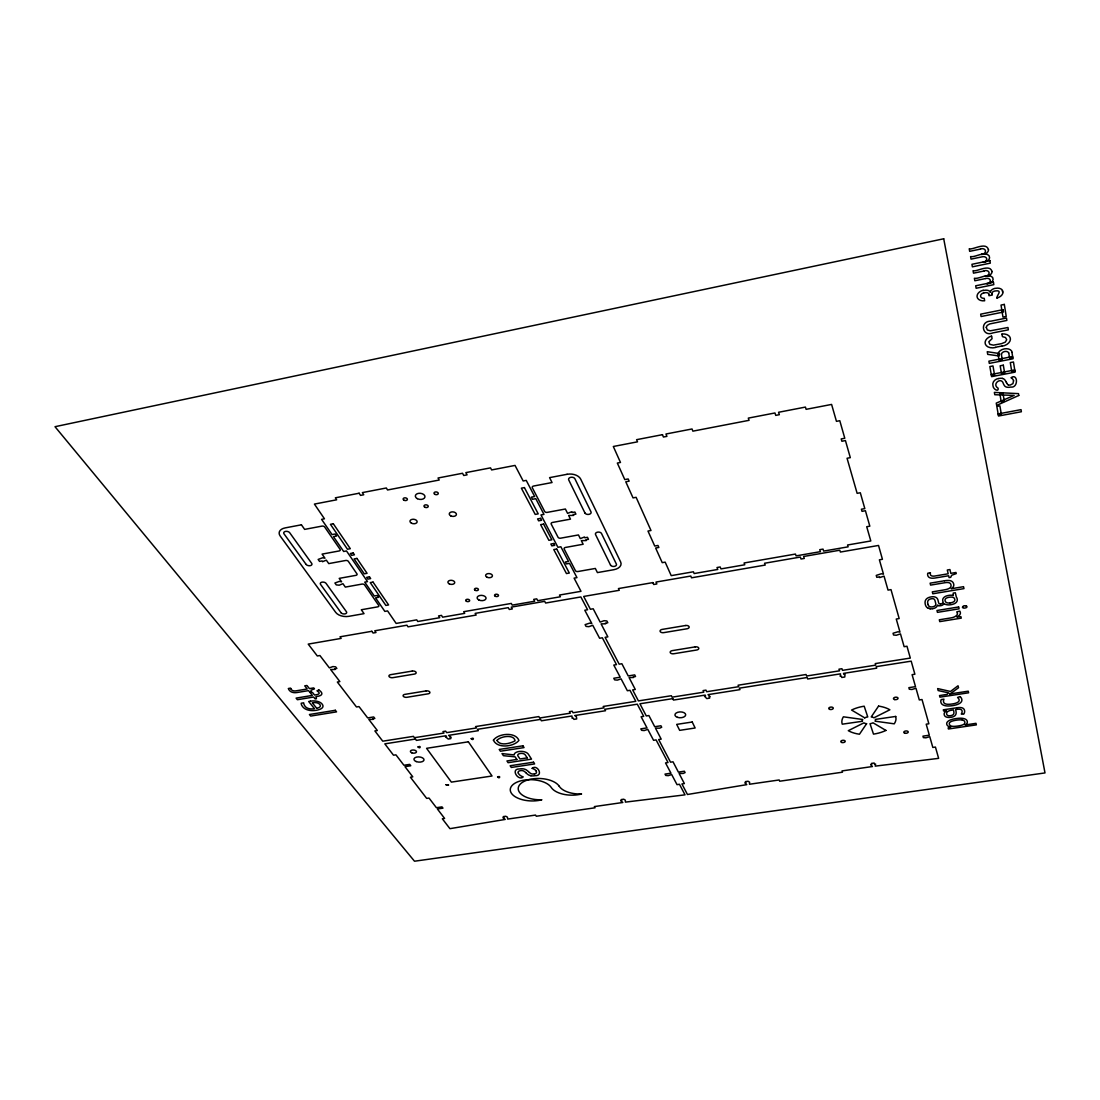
<?xml version="1.0" encoding="UTF-8"?>
<svg xmlns="http://www.w3.org/2000/svg" width="1100" height="1100" viewBox="0 0 1100 1100"><rect width="100%" height="100%" fill="white"/><g stroke="black" fill="none" stroke-linecap="round" stroke-linejoin="round"><path stroke-width="1.5" d="M532.207 768.336C537.185 763.799 544.101 776.16 535.04 775.679A7.122 3.658 2 0 1 530.86 775.789M980.622 249.054L969.678 251.336L969.224 248.765C972.455 250.305 986.301 241.395 988.35 249.562M984.308 270.944L973.5 273.171L973.06 270.669C976.236 272.236 989.876 263.45 991.925 271.439M985.572 278.548L974.82 280.761L974.394 278.272C979.261 279.29 987.896 272.594 992.64 277.447C994.689 280.734 990.096 284.433 986.906 283.511M983.758 292.985L984.5 292.834A3.946 2.764 -13.2 0 1 989.202 294.346M998.718 378.51C995.129 378.812 991.787 382.195 992.997 385.921C993.025 389.207 999.075 392.494 998.126 388.19C991.306 384.203 1001.481 376.351 1003.379 383.694A25.823 17.036 -12.6 0 0 1004.602 385.88A5.569 3.671 -12 0 0 1006.747 387.159A6.614 4.373 -12 0 0 1010.639 387.076C1018.724 388.382 1017.926 372.584 1010.996 377.754A9.488 6.27 -11.8 0 1 1013.622 380.793M995.404 347.284L1001.963 345.991M1012.619 356.538L988.9 361.158L989.299 363.385L1012.976 358.793L1011.959 352.413M1012.811 357.816L1009.649 358.421L1008.769 352.949M991.237 374.467L1014.723 369.93M991.43 375.595L994.551 374.99L992.984 365.942L989.849 366.547L991.622 376.654L1015.08 372.144L1013.457 361.982L1010.295 362.587L1011.766 371.676L1014.901 371.071M949.933 694.045L952.394 693.605A20.515 10.876 -6.3 0 1 952.971 693.509L968.234 691.185L968.619 692.794L939.923 697.152L939.51 695.558L947.059 694.416L948.723 692.89L938.162 690.553L937.64 688.572L950.496 691.46L958.045 685.768L958.526 687.72L951.088 693.206A30.938 16.775 -6 0 1 950.386 693.66A18.453 9.955 -6.1 0 1 949.836 693.99L949.85 694.059M998.14 413.93L1021.034 409.64L1021.378 411.744L998.511 416.02L996.834 406.436L999.886 405.859L1001.371 414.411L998.332 414.975M930.407 572.743L927.836 573.183A3.369 1.98 -7.2 0 0 927.726 573.43A5.954 3.506 -7.2 0 0 927.671 573.732A9.034 5.335 -7.3 0 0 927.63 574.076L927.63 574.159A14.836 8.745 -7.4 0 0 927.644 574.764A10.656 6.284 -7.3 0 0 927.726 575.273A8.924 5.266 -7.3 0 0 928.469 576.799A5.17 3.039 -7.2 0 0 932.951 578.215A10.766 6.366 -7.3 0 0 935.454 577.954L948.654 575.754L949.08 577.596L950.702 577.335L951.679 575.245L956.244 573.609L955.982 572.481L950.812 573.348L949.933 569.553L947.306 570.006L948.186 573.788L935.11 575.974A6.889 4.07 -7.3 0 1 933.9 576.125A4.414 2.612 -7.2 0 1 932.69 576.098A3.314 1.952 -7.2 0 1 930.531 574.942A4.565 2.695 -7.3 0 1 930.449 574.585A11.247 6.628 -7.4 0 1 930.325 573.623A12.526 7.397 -7.4 0 1 930.394 572.77M288.434 688.476L290.593 688.119A11.426 6.119 6.9 0 0 290.881 688.806M983.29 261.951C986.521 262.845 991.045 259.243 989.161 255.86C984.527 250.607 975.439 257.634 970.585 256.575L971.039 259.132L981.929 256.864A3.987 2.846 -14 0 1 986.659 258.555A3.987 2.846 -14 0 1 983.372 262.322M981.64 254.265L985.201 254.059A6.353 4.565 -14.3 0 0 988.556 249.535M985.298 276.031L988.817 275.825M525.869 772.723L526.144 772.984A26.593 13.736 1.7 0 0 528.179 774.689A5.761 2.956 2 0 0 530.901 775.692M528.674 771.815L529.567 772.599A16.913 8.717 1.8 0 0 530.393 773.245A4.414 2.269 2 0 0 531.905 773.919A3.053 1.567 2 0 0 534.408 773.878M525.759 772.612L525.553 772.42A17.545 8.965 2.4 0 0 524.164 771.293A4.056 2.076 2.2 0 0 522.624 770.66A3.259 1.677 2.2 0 0 520.094 770.729A3.259 1.677 2.2 0 0 518.334 771.636A4.73 2.434 2.2 0 0 518.155 772.338L518.265 773.011M1006.761 383.212L1006.239 382.195M1002.293 290.771L1002.457 291.266A11.137 7.783 -13.4 0 1 1002.595 291.968M1013.513 380.82L1012.976 383.584L1010.419 384.973A2.75 1.815 -12 0 1 1008.508 384.945M991.678 336.311L992.076 338.676L988.817 341.798L989.808 344.327L993.41 345.153L1001.577 343.654L1005.304 342.127L1006.734 339.694L1005.496 337.494L1002.457 336.655L1001.921 334.276M988.776 294.47L988.982 295.707L992.282 295.034L992.076 293.796M998.209 355.094L999.116 360.47L1002.279 359.851L1001.371 354.393M996.957 298.018C996.298 295.666 1003.434 289.699 995.032 290.978A3.41 2.379 -13.6 0 0 991.746 293.851M528.33 771.526A21.024 10.739 2.4 0 0 526.144 769.821A5.912 3.039 2.2 0 0 523.38 768.872A6.765 3.465 2.2 0 0 519.489 768.955C510.001 768.707 518.43 781.619 523.243 776.916A10.491 5.39 2.1 0 1 518.32 773.011M534.449 773.919A3.41 1.746 2 0 0 536.319 772.901A5.046 2.585 2 0 0 536.415 771.829A9.501 4.881 2.1 0 0 535.961 770.811M532.166 768.364A9.804 5.033 2.1 0 1 536.099 770.798M962.335 720.032A4.414 2.31 -6.2 0 1 964.452 721.201A6.999 3.658 -6.2 0 1 964.769 721.916A8.511 4.441 -6.1 0 1 964.838 722.769A5.266 2.75 -6.2 0 1 964.452 723.704A4.015 2.104 -6.2 0 1 963.188 724.666A5.184 2.709 -6.2 0 1 962.28 725.037A9.488 4.964 -6.2 0 1 960.699 725.491A16.376 8.594 -6.2 0 1 958.829 725.862A24.392 12.842 -6.2 0 1 957.179 726.11A20.144 10.588 -6.2 0 1 955.804 726.261A12.114 6.339 -6.1 0 1 954.003 726.371A6.861 3.589 -6.1 0 1 952.38 726.289A4.565 2.379 -6.1 0 1 951.734 726.179A4.386 2.296 -6.1 0 1 949.96 725.271A7.026 3.671 -6.1 0 1 949.451 724.474A9.735 5.088 -6.2 0 1 949.355 724.157A6.036 3.149 -6.1 0 1 949.341 723.25A4.359 2.269 -6.1 0 1 950.799 721.737A6.944 3.616 -6.1 0 1 952.518 721.023A11.165 5.816 -6.1 0 1 954.401 720.541A17.27 8.965 -6.1 0 1 956.395 720.184A17.793 9.24 -6.1 0 1 958.43 719.936A11.083 5.775 -6.2 0 1 960.327 719.854A6.586 3.438 -6.2 0 1 962.115 719.991M948.159 715.605A2.846 1.499 -6.1 0 0 949.52 715.756A4.359 2.296 -6.1 0 0 950.524 715.66A4.826 2.544 -6.1 0 0 951.266 715.523A3.259 1.719 -6.1 0 0 953.274 714.519A4.675 2.461 -6.1 0 0 953.604 714.037A7.617 4.015 -6 0 0 953.851 713.295A13.585 7.177 -5.9 0 0 953.906 712.456A22.358 11.811 -5.8 0 0 953.796 711.508L953.521 709.912L951.72 710.188A7.741 4.084 -6.2 0 0 949.946 710.559A5.115 2.695 -6.1 0 0 947.884 711.48A4.95 2.612 -6.1 0 0 947.293 711.975A5.624 2.956 -6.2 0 0 946.619 713.254A8.415 4.428 -6.2 0 0 946.674 714.202A6.861 3.616 -6.2 0 0 946.756 714.45A5.046 2.654 -6.1 0 0 947.086 714.973A3.314 1.746 -6.1 0 0 947.911 715.523M938.754 605.66A3.094 1.788 -7 0 0 940.473 605.715A3.822 2.2 -7 0 0 941.476 605.509A3.382 1.952 -7 0 0 942.659 604.986A4.785 2.764 -7 0 0 943.277 604.519A7.411 4.276 -7 0 0 943.621 604.161A10.079 5.83 -6.9 0 0 944.102 603.556A5.871 3.382 -7.2 0 0 946.454 604.656A7.287 4.194 -7.3 0 0 946.852 604.739A6.93 4.001 -7.3 0 0 950.263 604.794A8.456 4.881 -7.3 0 0 950.799 604.725A9.694 5.596 -7.3 0 0 953.013 604.202A6.366 3.671 -7.3 0 0 956.024 602.594A7.122 4.111 -7.3 0 0 957.151 600.82A10.794 6.229 -7.2 0 0 957.275 599.871A14.671 8.47 -7.1 0 0 957.151 598.799A12.842 7.411 -7.2 0 0 956.821 597.85A9.79 5.651 -7.2 0 0 956.34 597.094L955.322 592.749L953.219 593.092L953.287 595.499A5.459 3.149 -7.3 0 0 952.531 595.348A9.281 5.349 -7.3 0 0 951.321 595.224A6.463 3.726 -7.3 0 0 949.754 595.265A8.291 4.785 -7.3 0 0 948.723 595.402A7.686 4.441 -7.3 0 0 946.412 595.98A6.229 3.589 -7.3 0 0 943.896 597.506A7.439 4.29 -7.3 0 0 942.782 599.404A11.069 6.394 -7.4 0 0 942.741 600.834A14.149 8.154 -7.4 0 0 942.824 601.26A10.78 6.215 -7.4 0 0 942.961 601.714A9.281 5.362 -7.3 0 0 943.236 602.277A5.954 3.438 -7 0 1 942.755 602.91A3.506 2.021 -7 0 1 942.013 603.487A2.516 1.444 -7.1 0 1 940.734 603.941M938.644 605.646A3.465 1.994 -7 0 1 937.379 605.055A8.25 4.758 -6.8 0 1 937.09 606.059A5.816 3.355 -6.8 0 1 935.935 607.406A5.101 2.943 -6.8 0 1 932.69 608.685M930.27 608.712A5.101 2.943 -6.8 0 1 928.29 608.08M932.332 608.74A5.404 3.107 -6.8 0 1 929.981 608.768M927.905 608.107A7.755 4.469 -6.9 0 1 926.736 607.227A11.866 6.848 -7 0 1 925.884 606.018A18.755 10.821 -7.1 0 1 925.361 604.629A26.579 15.331 -7.3 0 1 925.072 602.827A16.569 9.57 -7.1 0 1 925.224 601.136A10.037 5.802 -7 0 1 926.008 599.486L926.062 599.404A6.16 3.561 -6.9 0 1 928.689 597.548A7.246 4.194 -6.9 0 1 931.095 596.915A7.356 4.249 -6.9 0 1 932.374 596.764A4.895 2.833 -6.9 0 1 935.715 597.286A6.05 3.506 -6.9 0 1 936.746 597.974A8.731 5.06 -6.8 0 1 937.544 599.005A13.667 7.906 -6.7 0 1 937.984 600.16L938.534 602.36A12.114 6.985 -7.3 0 0 938.685 602.869A8.236 4.744 -7.2 0 0 938.809 603.144A4.647 2.681 -7.1 0 0 939.029 603.474A2.351 1.347 -7.1 0 0 939.304 603.735A1.389 0.811 -7 0 0 940.349 603.969M929.555 606.567A2.943 1.691 -6.8 0 0 931.026 606.952A3.355 1.925 -6.8 0 0 932.277 606.884A5.321 3.08 -6.9 0 0 933.639 606.554A3.506 2.021 -6.9 0 0 935.165 605.674A3.905 2.255 -6.8 0 0 935.55 605.165A5.005 2.888 -6.8 0 0 935.811 604.299A7.659 4.428 -6.8 0 0 935.742 603.501L935.165 601.246A21.189 12.265 -6.5 0 0 934.945 600.49A12.568 7.274 -6.7 0 0 934.67 599.871A6.765 3.919 -6.8 0 0 934.326 599.376A3.176 1.843 -6.9 0 0 933.9 599.005A2.118 1.224 -6.9 0 0 933.116 598.73A2.75 1.595 -6.9 0 0 932.181 598.689A4.524 2.612 -6.9 0 0 931.287 598.785A3.658 2.118 -6.9 0 0 928.977 599.692A4.881 2.819 -6.9 0 0 928.207 600.476A5.555 3.217 -6.9 0 0 928.015 600.779A7.989 4.62 -7 0 0 927.685 601.824A13.819 7.975 -7.1 0 0 927.644 602.951A22.536 12.994 -7.3 0 0 927.864 604.202M929.404 606.471A5.349 3.08 -6.9 0 1 928.661 605.825A8.704 5.019 -7 0 1 928.194 605.096A13.709 7.906 -7.1 0 1 927.864 604.216M957.344 612.947A10.175 5.802 -7.1 0 0 957.11 612.411A14.589 8.319 -7 0 0 956.78 611.848L959.764 611.105A11.11 6.339 -7.1 0 1 960.107 611.779A15.208 8.676 -7 0 1 960.341 612.521A6.614 3.781 -7.2 0 1 959.695 614.817A8.566 4.895 -7.2 0 1 958.43 616A11.22 6.408 -7.1 0 1 956.821 616.976L960.891 616.632L961.249 618.145L939.758 621.624L939.304 619.795L950.826 617.925A10.079 5.761 -7.1 0 0 951.926 617.705A7.576 4.331 -7.1 0 0 955.872 616.014A7.865 4.496 -7.1 0 0 956.148 615.808A5.747 3.286 -7.2 0 0 957.399 613.14M962.569 607.351A1.856 1.059 -7.5 0 1 963.023 606.444M962.541 607.283A2.118 1.21 -7.5 0 0 962.679 607.585A1.856 1.059 -7.5 0 0 963.146 607.929A1.719 0.99 -7.5 0 0 963.999 608.107A2.723 1.554 -7.5 0 0 964.411 608.094A3.795 2.173 -7.5 0 0 964.989 608.025A3.699 2.118 -7.5 0 0 965.594 607.901A2.296 1.32 -7.5 0 0 966.144 607.709A1.581 0.908 -7.5 0 0 966.584 607.447A1.925 1.1 -7.5 0 0 966.24 605.949M963.284 606.169A2.173 1.251 -7.5 0 1 963.875 605.949A3.451 1.98 -7.5 0 1 964.494 605.825A3.864 2.214 -7.5 0 1 965.058 605.756M965.456 605.743A1.691 0.962 -7.5 0 1 966.213 605.88M290.909 688.848A10.258 5.5 6.9 0 0 291.445 689.659A4.166 2.228 7 0 0 291.761 689.989A2.888 1.554 7 0 0 293.37 690.773A3.025 1.622 7 0 0 294.154 690.91A4.029 2.159 7 0 0 295.281 690.924A6.298 3.369 7 0 0 296.312 690.8L307.23 688.985L304.728 685.85L306.928 685.479L309.416 688.614L313.734 687.899L314.476 688.848L311.053 690.195L311.107 691.928L309.76 692.161L308.536 690.621L297.509 692.45A9.831 5.266 7 0 1 295.35 692.67A4.716 2.516 7 0 1 290.634 691.487A8.154 4.359 6.9 0 1 289.327 690.277A9.721 5.211 6.9 0 1 288.984 689.796A13.53 7.246 6.9 0 1 288.709 689.329L288.654 689.219A8.25 4.414 7 0 1 288.544 688.944A5.431 2.901 7 0 1 288.461 688.696M998.731 378.565A6.531 4.331 -11.7 0 1 1002.485 378.386M1002.444 378.455A5.706 3.781 -11.7 0 1 1004.657 379.665A20.281 13.42 -11.3 0 1 1006.032 381.837M1008.329 385.055A8.236 5.445 -12.2 0 1 1006.844 383.185M1001.481 354.379A3.685 2.475 -12.5 0 1 1004.713 351.505A3.685 2.475 -12.5 0 1 1008.659 352.976M998.03 355.135A7.191 4.84 -12.5 0 1 1004.286 348.893A7.191 4.84 -12.5 0 1 1012.138 352.385M995.473 347.504A8.91 6.05 -12.4 0 1 985.298 344.011A8.91 6.05 -12.4 0 1 991.554 336.009M1001.949 333.946A8.938 6.064 -12.7 0 1 1010.433 339.075A8.938 6.064 -12.7 0 1 1001.976 346.225M983.235 290.207A7.631 5.349 -13.2 0 0 977.061 296.766A7.631 5.349 -13.2 0 0 984.651 300.781L984.239 298.334A3.974 2.777 -13.2 0 1 980.581 296.189A3.974 2.777 -13.2 0 1 983.73 292.875M983.317 290.538A26.098 18.122 -13 0 1 984.032 290.4A6.091 4.263 -13.2 0 1 990.523 292.077M990.124 292.243A5.734 4.015 -13.6 0 1 994.936 288.365A20.474 14.217 -13.4 0 1 995.747 288.31A6.559 4.579 -13.6 0 1 1002.65 290.647M1003.049 291.913A7.7 5.376 -13.6 0 1 996.957 298.045M984.239 270.751A4.029 2.86 -13.8 0 1 989.065 272.607A4.029 2.86 -13.8 0 1 985.325 276.347M992.117 271.425A6.27 4.441 -13.8 0 1 988.763 275.756M985.572 278.52A3.932 2.764 -13.6 0 1 990.234 280.197A3.932 2.764 -13.6 0 1 986.989 283.869M980.554 248.847A4.084 2.929 -14.2 0 1 985.449 250.759A4.084 2.929 -14.2 0 1 981.668 254.595M418.041 746.955C420.42 749.76 421.41 744.865 418.041 746.955M493.433 740.19C497.255 748.825 513.851 746.859 518.911 740.438C515.57 731.514 498.066 733.439 493.433 740.19M986.274 327.36L987.332 329.986L990.33 330.811L1007.971 327.498L1008.343 329.835L992.956 332.887C982.039 337.507 979.385 320.856 990.963 321.159L1006.473 318.065L1006.857 320.43L989.725 323.936L987.154 325.435L986.274 327.36M446.022 784.74L448.525 785.043L446.022 784.74M496.98 740.465C500.156 746.281 510.317 743.545 515.061 740.795C514.154 734.058 500.541 736.175 496.994 740.383M471.212 738.664C473.522 741.51 474.65 736.532 471.212 738.664M497.599 776.999C499.799 779.652 500.94 774.991 497.599 776.999M999.487 353.567L999.116 355.96L987.718 354.379L987.25 351.697L999.487 353.567M866.594 723.718L859.457 734.223A27.142 14.41 -4.6 0 1 848.306 730.689L863.871 722.851A6.573 3.493 -4.6 0 0 866.594 723.718M878.57 706.104L871.214 716.925A6.573 3.493 -4.6 0 1 873.936 717.791L889.859 709.789A27.142 14.41 -4.6 0 0 878.57 706.104M1018.779 395.464L996.655 405.405L996.256 403.123L1014.159 395.409L994.785 394.721L994.372 392.411L1018.49 393.635L1018.779 395.464M318.89 690.002L316.965 690.8A15.056 8.03 6.7 0 1 317.749 691.364A9.969 5.321 6.7 0 1 318.395 691.928A6.669 3.575 6.6 0 1 318.766 692.326A4.18 2.241 6.6 0 1 319.082 692.862A2.695 1.444 6.5 0 1 318.587 694.004A3.589 1.925 6.6 0 1 318.106 694.251A6.353 3.396 6.6 0 1 317.24 694.54A10.684 5.734 6.7 0 1 316.154 694.788A14.74 7.92 6.7 0 1 315.741 694.856L314.545 695.049L312.373 692.326L310.186 692.697L312.359 695.42L296.079 698.115L297.385 699.724L313.651 697.029L315.164 698.926L316.429 698.72L315.92 696.658L316.951 696.479A12.622 6.765 6.7 0 0 319.413 695.901A6.504 3.479 6.6 0 0 321.324 694.842A5.445 2.915 6.5 0 0 321.626 692.808A9.433 5.046 6.6 0 0 321.062 691.914A9.928 5.308 6.6 0 0 320.375 691.185A14.946 7.975 6.7 0 0 319.522 690.47A20.061 10.684 6.7 0 0 318.89 690.002M960.025 696.575L957.55 697.455A13.709 7.301 -6.1 0 1 958.237 698.156A16.087 8.566 -6.1 0 1 958.622 698.679A12.732 6.779 -6.2 0 1 958.815 698.995A8.841 4.702 -6.2 0 1 959.021 699.449A6.848 3.644 -6.3 0 1 958.911 701.112A5.184 2.75 -6.3 0 1 956.23 703.01A10.381 5.541 -6.3 0 1 953.7 703.711A17.133 9.171 -6.3 0 1 952.077 703.986A15.001 8.016 -6.3 0 1 949.905 704.234A9.515 5.074 -6.2 0 1 947.87 704.275A6.394 3.41 -6.2 0 1 946.192 704.069A4.895 2.612 -6.2 0 1 943.896 702.707A7.466 3.974 -6.2 0 1 943.607 702.034A12.925 6.889 -6.4 0 1 943.635 700.109A15.964 8.497 -6.4 0 1 943.979 699.16L941.284 699.572A8.772 4.675 -6.2 0 0 940.83 700.796A12.953 6.902 -6.3 0 0 940.844 701.951A16.94 9.02 -6.4 0 0 940.954 702.405A11.536 6.146 -6.3 0 0 941.655 703.808A7.81 4.152 -6.2 0 0 944.57 705.54A8.924 4.744 -6.2 0 0 948.159 705.994A13.64 7.274 -6.3 0 0 951.156 705.815A18.727 10.024 -6.3 0 0 952.463 705.65A17.078 9.13 -6.3 0 0 955.474 705.059A11.014 5.871 -6.3 0 0 958.375 704.069A8.511 4.524 -6.3 0 0 959.915 703.202A7.989 4.249 -6.3 0 0 961.826 700.562A12.114 6.449 -6.2 0 0 961.758 699.146A13.915 7.411 -6.2 0 0 961.056 697.661A15.386 8.195 -6.2 0 0 960.74 697.249A10.051 5.362 -6.3 0 0 960.396 696.877A6.119 3.259 -6.3 0 0 960.039 696.575M950.565 727.21L948.131 727.898L948.42 728.997L976.36 724.872L975.989 723.332L969.169 724.35A61.476 31.103 -6.2 0 0 967.079 724.666A44.674 22.784 -6.2 0 0 965.209 724.996L965.126 725.024A6.889 3.603 -6.2 0 0 967.312 721.971A10.34 5.404 -6.1 0 0 967.23 721.311A9.254 4.84 -6.2 0 0 966.556 720.032A6.944 3.616 -6.2 0 0 963.779 718.575A8.924 4.661 -6.2 0 0 960.589 718.218A13.654 7.109 -6.1 0 0 957.811 718.355A19.346 10.051 -6.1 0 0 955.941 718.575A17.682 9.199 -6.1 0 0 953.013 719.139A11.454 5.981 -6.1 0 0 950.29 720.005A8.511 4.441 -6.1 0 0 948.668 720.83A7.164 3.74 -6.1 0 0 946.715 723.827A10.271 5.362 -6.1 0 0 946.798 724.336A9.185 4.799 -6.1 0 0 947.128 725.106A8.071 4.221 -6.1 0 0 947.994 726.041A6.696 3.493 -6.1 0 0 950.537 727.1L950.565 727.21M943.718 238.782L55 426.704L414.507 861.218L1045 772.929L943.718 238.782M989.89 260.59L971.946 264.303L972.386 266.832L990.303 263.134L989.89 260.59M993.424 282.178L975.7 285.794L976.14 288.269L993.822 284.653L993.424 282.178M1004.314 304.411L1001.027 305.071L1002.966 317.089L1006.225 316.442L1004.314 304.411M1003.076 309.664L980.678 314.16L981.09 316.525L1003.461 312.043L1003.076 309.664M1003.324 365.186L1000.175 365.791L1001.509 373.656L1004.63 373.051L1003.324 365.186M359.136 493.226L335.349 497.819L336.655 499.799L314.407 504.089L324.472 518.801L321.585 519.351L332.062 534.586L335.17 534.009L336.559 536.044L333.451 536.621L343.668 551.485L346.5 550.962L367.51 581.625L364.732 582.134L374.275 596.007L377.259 595.471L378.524 597.314L375.54 597.85L384.849 611.394L387.571 610.913L396.151 623.425L416.707 619.864L417.794 621.5L439.697 617.705L438.543 615.918L441.499 615.395L442.654 617.183L464.709 613.36L463.678 611.696L511.266 603.433L512.243 605.11L534.724 601.219L533.692 599.376L536.731 598.854L537.763 600.683L560.409 596.764L559.487 595.045L580.993 591.319L574.09 578.132L576.964 577.638L569.511 563.351L566.376 563.915L565.345 561.962L568.494 561.399L560.862 546.755L557.92 547.291L540.98 514.938L543.977 514.388L535.783 498.671L532.496 499.29L531.369 497.145L534.655 496.526L526.24 480.397L523.174 480.975L515.034 465.424L491.631 469.934L490.518 467.871L465.836 472.629L467.087 474.856L463.774 475.489L462.522 473.275L438.034 478.005L439.23 480.026L387.571 489.981L386.32 487.987L362.354 492.607L363.743 494.766L360.525 495.385L359.136 493.226M662.461 434.679L636.598 439.67L637.519 441.829L613.319 446.49L620.482 462.454L617.334 463.059L624.786 479.586L628.155 478.954L629.145 481.154L625.776 481.786L633.036 497.888L636.116 497.324L650.994 530.502L647.982 531.053L654.734 546.04L657.965 545.462L658.859 547.456L655.641 548.034L662.227 562.65L665.17 562.141L671.22 575.644L693.399 571.78L694.155 573.554L717.777 569.456L716.994 567.531L720.184 566.967L720.981 568.906L744.782 564.768L744.081 562.98L795.465 554.056L796.098 555.871L820.38 551.664L819.734 549.67L823.02 549.106L823.666 551.086L848.128 546.837L847.564 544.995L870.801 540.966L866.718 526.721L869.825 526.171L865.425 510.73L862.015 511.335L861.41 509.217L864.82 508.612L860.31 492.759L857.134 493.336L847.055 458.26L850.314 457.655L845.446 440.578L841.885 441.251L841.211 438.928L844.786 438.254L839.795 420.709L836.454 421.341L831.6 404.429L806.121 409.337L805.434 407.082L778.553 412.28L779.35 414.686L775.747 415.388L774.95 412.967L748.303 418.11L749.072 420.324L692.876 431.159L692.024 428.973L665.954 434.005L666.916 436.356L663.424 437.03L662.461 434.679M301.414 524.81L285.147 527.904A10.601 6.366 8.9 0 0 280.17 535.975L335.72 612.411A9.928 5.706 6.8 0 0 348.714 616.344L364.045 613.649L361.309 609.757L377.658 606.87A1.994 1.155 6.2 0 0 378.716 605.44L364.581 584.925A2.021 1.182 6.7 0 0 361.928 584.1L345.331 587.098L342.925 583.701L339.199 585.186L336.256 584.898L334.909 583.014L339.281 581.405L341.605 581.804L339.185 578.38L355.891 575.355A2.035 1.21 7 0 0 356.936 573.842L348.343 561.357A2.062 1.224 7.3 0 0 345.634 560.491L328.762 563.599L326.329 560.148L322.548 561.701L322.025 560.945L319.536 561.399L318.147 559.446L322.589 557.783L324.954 558.195L322.08 554.111L339.048 550.976A2.09 1.251 7.6 0 0 340.106 549.395L324.692 527.024A2.118 1.292 8.3 0 0 321.887 526.13L304.645 529.389L301.414 524.81M567.091 474.293L549.574 477.634L552.049 482.543L533.665 486.021A2.159 1.389 3.1 0 0 532.317 487.754L544.638 511.445A2.118 1.347 2.6 0 0 547.305 512.366L565.386 509.011L567.586 513.37L571.794 511.706L572.206 512.518L574.874 512.023L575.919 514.126L573.251 514.607L573.65 515.419L568.631 515.46L570.501 519.145L552.544 522.445A2.09 1.32 2.4 0 0 551.21 524.081L558.071 537.295A2.076 1.292 2.1 0 0 560.684 538.175L578.462 534.944L580.305 538.615L584.457 537.006L584.842 537.79L587.469 537.309L588.473 539.33L585.86 539.811L586.245 540.581L581.322 540.623L583.151 544.252L565.496 547.442A2.062 1.279 1.9 0 0 564.176 549.01L575.438 570.68A2.021 1.238 1.6 0 0 577.967 571.519L595.334 568.452L597.424 572.591L613.855 569.704A10.161 6.229 0.7 0 0 620.675 562.031L580.717 479.146A10.808 7.026 2 0 0 567.091 474.293M1002.966 393.319L999.872 393.896L1001.247 401.885L1004.327 401.308L1002.966 393.319M333.327 523.779L330.44 524.315L347.462 549.23L350.309 548.707L333.327 523.779M524.411 487.589L521.359 488.166L535.219 514.415L538.216 513.865L524.411 487.589M353.21 552.97L350.377 553.493L351.615 555.321L354.447 554.799L353.21 552.97M540.581 518.361L537.584 518.911L538.601 520.822L541.585 520.273L540.581 518.361M356.922 558.415L354.09 558.938L364.265 573.829L367.07 573.32L356.922 558.415M543.592 524.095L540.623 524.645L548.9 540.32L551.842 539.784L543.592 524.095M369.462 576.854L366.671 577.349L367.881 579.109L370.659 578.6L369.462 576.854M553.795 543.496L550.852 544.019L551.829 545.875L554.757 545.339L553.795 543.496M373.051 582.106L370.26 582.601L385.866 605.426L388.603 604.945L373.051 582.106M556.696 549.024L553.768 549.546L566.445 573.554L569.319 573.045L556.696 549.024M371.855 631.29L339.996 636.804L341.165 638.399L308.206 644.105L317.322 655.971L319.921 655.531L329.381 667.879L332.86 666.572L335.624 666.834L336.875 668.47L334.593 668.855L335.074 669.487L330.646 669.529L339.873 681.601L337.329 682.027L356.482 706.984L358.999 706.571L367.675 717.915L373.697 716.952L374.853 718.465L372.652 718.822L373.092 719.4L368.83 719.428L377.328 730.524L374.866 730.923L382.745 741.18L413.421 736.354L414.425 737.701L443.987 733.054L442.942 731.582L445.638 731.156L446.683 732.628L476.506 727.939L475.571 726.564L538.821 716.595L539.688 717.997L570.295 713.185L569.401 711.659L572.192 711.219L573.086 712.745L603.982 707.878L603.185 706.461L635.8 701.319L629.998 690.319L627.357 690.731L621.074 678.851L617.32 680.13L614.639 679.882L613.773 678.26L620.221 677.229L613.786 665.06L616.481 664.62L602.346 637.794L599.61 638.248L592.749 625.281L588.857 626.67L586.053 626.409L585.104 624.635L589.641 623.136L591.814 623.507L584.788 610.225L587.592 609.744L580.855 596.942L545.627 603.034L544.679 601.342L511.252 607.131L512.311 608.946L509.314 609.469L508.241 607.654L475.145 613.388L476.176 615.051L408.031 626.835L406.931 625.212L374.756 630.781L375.994 632.527L373.092 633.036L371.855 631.29M652.864 582.601L618.434 588.569L619.286 590.301L583.688 596.447L590.398 609.263L593.202 608.781L600.146 622.091L604.065 620.689L606.884 620.964L607.805 622.737L605.344 623.15L605.688 623.824L601.081 623.865L607.86 636.873L605.11 637.326L619.176 664.18L621.871 663.74L628.224 675.936L634.7 674.891L635.539 676.514L633.174 676.899L633.504 677.518L629.076 677.559L635.291 689.48L632.651 689.893L638.413 700.906L671.344 695.723L672.059 697.166L703.794 692.175L703.065 690.594L705.952 690.14L706.681 691.721L738.719 686.689L738.086 685.204L806.039 674.506L806.602 676.005L839.506 670.835L838.942 669.185L841.94 668.717L842.504 670.354L875.724 665.129L875.242 663.602L910.319 658.075L906.977 646.236L904.131 646.69L900.487 633.889L896.28 635.264L893.558 635.002L893.049 633.256L897.93 631.771L899.992 632.143L896.266 619.039L899.168 618.558L891 589.614L888.03 590.109L884.029 576.098L879.656 577.61L879.436 576.868L876.796 577.321L876.246 575.41L881.334 573.774L883.492 574.186L879.395 559.817L882.434 559.295L878.529 545.449L840.372 552.049L839.809 550.22L803.619 556.49L804.293 558.456L801.034 559.02L800.36 557.054L764.555 563.255L765.215 565.056L691.529 577.803L690.773 576.043L655.999 582.065L656.865 583.949L653.73 584.499L652.864 582.601M944.529 580.759L930.119 583.165L930.6 585.104L944.872 582.725A9.57 5.569 -7.3 0 1 946.371 582.533A5.981 3.493 -7.4 0 1 947.843 582.533A4.042 2.351 -7.4 0 1 949.08 582.766A3.822 2.228 -7.4 0 1 950.276 583.495A6.077 3.548 -7.3 0 1 950.758 584.224A8.979 5.239 -7.3 0 1 950.936 584.774A10.244 5.981 -7.2 0 1 951.032 585.888A6.366 3.713 -7.3 0 1 950.648 587.07A4.744 2.764 -7.4 0 1 949.74 588.019A5.637 3.286 -7.3 0 1 948.2 588.844A9.817 5.747 -7.3 0 1 946.412 589.421A16.28 9.543 -7.3 0 1 944.487 589.834A22.014 12.939 -7.3 0 1 943.773 589.971L932.305 591.869L932.786 593.78L963.971 588.624L963.531 586.685L954.058 588.266A28.407 16.321 -7.4 0 0 952.572 588.527A19.938 11.495 -7.4 0 0 951.912 588.665A13.172 7.617 -7.4 0 0 951.239 588.83L951.211 588.706A6.779 3.946 -7.4 0 0 953.15 586.987A8.277 4.826 -7.4 0 0 953.343 586.671A8.704 5.088 -7.3 0 0 953.796 584.911A11 6.421 -7.3 0 0 953.7 584.114A13.736 8.03 -7.2 0 0 953.205 582.821A8.649 5.046 -7.3 0 0 952.256 581.68A6.119 3.575 -7.4 0 0 950.95 580.91A5.912 3.451 -7.4 0 0 948.489 580.456A9.529 5.555 -7.4 0 0 946.316 580.525A14.63 8.511 -7.3 0 0 944.529 580.759M412.294 671.069L390.638 674.671A2.805 1.54 5.3 0 0 389.139 676.596A2.805 1.54 5.3 0 0 392.796 677.669L414.397 674.08A2.819 1.554 4.8 0 0 415.951 672.141A2.819 1.554 4.8 0 0 412.294 671.069M685.52 625.515L662.186 629.406A2.888 1.677 -0.6 0 0 660.165 631.482A2.888 1.677 -0.6 0 0 663.726 632.638L687.005 628.774A2.901 1.691 -1.1 0 0 689.067 626.67A2.901 1.691 -1.1 0 0 685.52 625.515M310.434 701.195L308.674 701.484L314.49 708.716A12.361 6.559 6.6 0 1 312.538 708.909A7.906 4.18 6.5 0 1 310.447 708.867A5.761 3.053 6.5 0 1 308.853 708.593A5.582 2.956 6.5 0 1 306.144 707.327A8.456 4.482 6.5 0 1 305.168 706.379A16.239 8.621 6.4 0 1 303.71 703.051A18.604 9.872 6.3 0 1 303.683 702.817L301.207 703.23A18.439 9.79 6.4 0 0 301.345 704.192A14.107 7.48 6.5 0 0 301.593 704.976A12.911 6.834 6.5 0 0 301.95 705.664A19.003 10.092 6.4 0 0 302.266 706.145A24.31 12.925 6.3 0 0 302.789 706.832A11.935 6.325 6.5 0 0 304.37 708.317A8.442 4.469 6.5 0 0 308.234 710.077A9.034 4.785 6.5 0 0 312.702 710.6A13.626 7.219 6.6 0 0 315.645 710.366A17.614 9.35 6.6 0 0 316.154 710.298A16.184 8.594 6.6 0 0 318.918 709.665A10.766 5.706 6.5 0 0 321.502 708.482A9.103 4.812 6.5 0 0 322.19 707.905A7.865 4.166 6.4 0 0 322.424 704.523A10.863 5.747 6.5 0 0 322.135 704.124A9.364 4.95 6.5 0 0 320.732 702.804A7.122 3.781 6.4 0 0 317.364 701.36A8.58 4.551 6.5 0 0 312.991 700.934A12.471 6.6 6.4 0 0 310.434 701.195M426.154 690.896L404.814 694.389A2.764 1.499 4.8 0 0 403.301 696.259A2.764 1.499 4.8 0 0 406.904 697.29L428.189 693.811A2.764 1.513 4.4 0 0 429.729 691.941A2.764 1.513 4.4 0 0 426.154 690.896M695.241 646.869L672.265 650.636A2.846 1.622 -0.8 0 0 670.271 652.644A2.846 1.622 -0.8 0 0 673.75 653.757L696.658 650.018A2.846 1.636 -1.3 0 0 698.706 647.996A2.846 1.636 -1.3 0 0 695.241 646.869M958.636 606.966L936.966 610.5L937.434 612.356L959.076 608.836L958.636 606.966M335.335 710.284L309.416 714.505L310.681 716.072L336.572 711.865L335.335 710.284M415.415 739.049L384.808 743.861L393.511 755.205L395.931 754.834L403.92 765.256L409.723 764.376L410.781 765.765L404.979 766.645L412.803 776.861L410.424 777.232L426.676 798.394L429.014 798.05L436.397 807.702L442.007 806.878L442.984 808.156L437.388 808.981L444.62 818.441L442.324 818.771L449.928 828.671L505.216 819.431L502.989 817.795L503.951 817.644L503.223 816.612L505.739 816.255L507.43 817.149L507.719 819.074L535.521 815.072L536.319 816.241L595.086 807.785L594.344 806.589L622.82 802.491L620.744 800.8L621.734 800.649L621.115 799.59L623.7 799.205L625.322 800.126L625.405 802.12L685.025 794.846L679.47 784.286L677.023 784.644L671.688 774.565L668.195 775.651L665.734 775.445L665.005 774.084L670.973 773.204L665.527 762.919L668.016 762.548L656.109 739.915L653.565 740.3L647.804 729.383L644.174 730.565L641.616 730.331L640.819 728.846L647.006 727.898L641.121 716.746L643.706 716.348L637.312 704.192L604.766 709.308L605.55 710.724L574.736 715.55L576.331 716.306L576.702 718.933L573.939 719.372L573.21 718.135L572.151 718.3L571.945 715.99L541.406 720.789L540.54 719.386L477.441 729.314L478.362 730.675L448.594 735.35L451.096 737.261L450.065 737.426L450.904 738.609L448.223 739.035L445.5 736.808L446.531 736.643L445.913 735.763L416.405 740.396L415.415 739.049M672.774 698.624L639.925 703.78L646.291 715.949L648.89 715.536L654.72 726.715L660.935 725.766L661.705 727.251L659.725 728.173L655.49 728.2L661.196 739.145L658.652 739.53L670.519 762.176L673.021 761.805L678.384 772.104L684.379 771.224L685.094 772.599L683.183 773.451L679.112 773.479L684.365 783.571L681.918 783.929L687.459 794.489L746.776 784.644L744.865 782.884L745.896 782.732L745.388 781.633L748.069 781.247L749.609 782.196L749.457 784.245L779.157 779.969L779.694 781.22L842.476 772.186L841.995 770.921L872.438 766.535L870.691 764.72L871.75 764.569L871.365 763.428L874.143 763.029L874.527 764.17L875.6 764.005L875.201 766.136L938.63 758.354L935.44 747.065L932.827 747.45L929.761 736.67L925.87 737.825L923.367 737.605L922.941 736.148L929.335 735.199L926.2 724.185L928.867 723.786L922.02 699.531L919.298 699.944L915.97 688.229L911.928 689.494L909.315 689.246L908.861 687.665L915.503 686.634L912.093 674.658L914.884 674.231L911.199 661.155L876.191 666.655L876.673 668.181L843.535 673.379L843.865 674.355L845.02 674.176L844.773 677.009L841.789 677.476L841.335 676.156L840.194 676.335L840.537 673.846L807.716 679.002L807.152 677.504L739.365 688.16L739.997 689.631L708.029 694.636L710.174 696.699L709.06 696.864L709.651 698.143L706.777 698.596L704.481 696.204L705.595 696.039L705.155 695.09L673.489 700.067L672.774 698.624M468.353 741.812L426.58 748.316L451.385 782.114L492.044 775.995L468.353 741.812M522.899 745.814L499.221 749.444L500.418 751.218L524.054 747.588L522.899 745.814M692.216 722.013L676.692 724.391L679.676 730.359L695.131 727.994L692.216 722.013M516.835 759.44L506.935 760.952L508.09 762.685L531.534 759.124L528.33 754.174A7.301 3.809 2.3 0 0 520.933 751.355A7.301 3.809 2.3 0 0 514.223 754.201A6.957 3.63 2.3 0 0 514.236 754.916L502.013 753.596L503.415 755.686L515.116 756.841L516.835 759.44M527.271 757.859L519.97 758.973L517.811 755.7A3.781 1.98 2.3 0 1 520.382 753.459A3.781 1.98 2.3 0 1 525.03 754.6L527.271 757.859M533.514 762.204L510.139 765.737L511.294 767.456L534.627 763.936L533.514 762.204M956.931 707.768L943.305 709.816L943.607 710.985L946.55 710.944A12.636 6.641 -6.2 0 0 945.56 711.645A8.223 4.331 -6.1 0 0 944.804 712.346A5.624 2.97 -6.1 0 0 944.433 712.869A7.04 3.713 -6.1 0 0 944.171 713.68A10.381 5.473 -6.2 0 0 944.171 714.23A13.406 7.054 -6.3 0 0 944.281 714.89A9.364 4.936 -6.2 0 0 944.721 715.839A6.188 3.259 -6.1 0 0 945.464 716.567A5.225 2.75 -6.1 0 0 946.44 717.062A5.005 2.64 -6.1 0 0 949.245 717.447A7.673 4.042 -6.1 0 0 950.991 717.296A5.28 2.777 -6.1 0 0 955.501 715.027A10.794 5.692 -6 0 0 956.093 713.446A20.914 11.041 -5.8 0 0 956.065 711.659L955.666 709.555L956.904 709.376A8.772 4.606 -6.3 0 1 958.169 709.225A5.431 2.86 -6.3 0 1 959.365 709.211A3.41 1.801 -6.3 0 1 960.506 709.376A3.107 1.636 -6.3 0 1 961.496 709.912A5.005 2.64 -6.3 0 1 961.895 710.463A7.549 3.987 -6.2 0 1 962.046 710.902A9.941 5.239 -6.2 0 1 962.06 712.126A15.015 7.92 -6.1 0 1 961.648 713.35A20.446 10.808 -6 0 1 961.263 714.065L963.683 714.202A14.149 7.466 -6.1 0 0 964.466 712.553A16.032 8.456 -6.1 0 0 964.521 712.332A14.149 7.466 -6.1 0 0 964.521 710.435A12.898 6.806 -6.2 0 0 964.136 709.431A8.003 4.221 -6.2 0 0 963.421 708.565A5.211 2.75 -6.3 0 0 962.253 707.905A4.854 2.558 -6.3 0 0 960.176 707.548A7.838 4.139 -6.3 0 0 958.361 707.589A12.018 6.311 -6.3 0 0 956.931 707.768M862.428 721.27L842.256 724.185A27.142 14.41 -4.6 0 1 843.384 716.815L862.73 719.482A6.573 3.493 -4.6 0 0 862.428 721.27M895.702 716.444L875.366 719.4A6.573 3.493 -4.6 0 1 875.05 721.174L894.245 723.827A27.142 14.41 -4.6 0 0 895.702 716.444M864.724 717.86L851.579 710.05A27.142 14.41 -4.6 0 1 864.188 706.2L867.763 716.939A6.573 3.493 -4.6 0 0 864.724 717.86M885.912 730.428L873.043 722.796A6.573 3.493 -4.6 0 1 870.018 723.704L873.496 734.126A27.142 14.41 -4.6 0 0 885.912 730.428M316.718 708.304L312.317 702.831A10.436 5.514 6.4 0 1 313.885 702.639A6.669 3.534 6.4 0 1 315.562 702.639A4.758 2.516 6.4 0 1 316.882 702.831A4.208 2.228 6.4 0 1 319.248 703.931A6.311 3.341 6.5 0 1 319.811 704.523A6.05 3.204 6.5 0 1 320.32 705.471A4.675 2.475 6.4 0 1 319.99 706.777A6.064 3.217 6.5 0 1 318.643 707.699A8.938 4.744 6.5 0 1 317.157 708.207A11.633 6.174 6.6 0 1 316.718 708.304M306.103 564.396L284.006 533.83A3.176 1.911 9 0 1 285.505 531.41A3.176 1.911 9 0 1 289.712 532.744L311.685 563.365A3.094 1.829 8.1 0 1 310.186 565.661A3.094 1.829 8.1 0 1 306.103 564.396M341.028 612.714L320.554 584.389A3.053 1.774 7.6 0 1 322.053 582.148A3.053 1.774 7.6 0 1 326.067 583.385L346.445 611.765A2.97 1.705 6.8 0 1 344.933 613.896A2.97 1.705 6.8 0 1 341.028 612.714M584.952 512.985L568.727 479.93A3.245 2.118 2 0 1 570.817 477.317A3.245 2.118 2 0 1 574.901 478.761L590.989 511.871A3.162 2.021 1.4 0 1 588.913 514.36A3.162 2.021 1.4 0 1 584.952 512.985M610.541 565.111L595.554 534.572A3.121 1.952 1.1 0 1 597.616 532.152A3.121 1.952 1.1 0 1 601.507 533.5L616.385 564.094A3.039 1.87 0.7 0 1 614.336 566.39A3.039 1.87 0.7 0 1 610.541 565.111M411.799 752.826A3.053 1.581 4.3 0 0 416.487 751.822A3.053 1.581 4.3 0 0 412.033 750.104A3.053 1.581 4.3 0 0 411.799 752.826M416.226 761.558A5.074 2.612 4.1 0 0 424.022 759.907A5.074 2.612 4.1 0 0 416.652 757.075A5.074 2.612 4.1 0 0 416.226 761.558M559.254 786.294A21.148 10.78 1.1 0 0 581.57 793.98A21.134 10.753 1.3 0 1 551.251 787.476A21.038 10.629 2 0 0 523.311 780.271A21.038 10.629 2 0 0 512.435 794.53A21.038 10.629 2 0 0 541.86 799.769A21.051 10.656 1.8 0 1 518.581 790.639A21.051 10.656 1.8 0 1 533.995 778.69A21.051 10.656 1.8 0 1 559.254 786.294M904.915 733.219A2.241 1.169 -5.2 0 0 908.242 731.954A2.241 1.169 -5.2 0 0 904.874 731.184A2.241 1.169 -5.2 0 0 904.915 733.219M894.63 699.572A2.31 1.238 -5.2 0 0 898.054 698.252A2.31 1.238 -5.2 0 0 894.575 697.428A2.31 1.238 -5.2 0 0 894.63 699.572M829.826 709.404A2.269 1.224 -3.9 0 0 833.277 708.221A2.269 1.224 -3.9 0 0 829.923 707.273A2.269 1.224 -3.9 0 0 829.826 709.404M841.857 742.486A2.214 1.155 -3.9 0 0 845.226 741.359A2.214 1.155 -3.9 0 0 841.981 740.465A2.214 1.155 -3.9 0 0 841.857 742.486M434.857 494.34A2.159 1.375 5.8 0 0 438.268 493.584A2.159 1.375 5.8 0 0 435.243 492.002A2.159 1.375 5.8 0 0 434.857 494.34M404.016 500.225A2.145 1.361 6.6 0 0 407.385 499.469A2.145 1.361 6.6 0 0 404.346 497.901A2.145 1.361 6.6 0 0 404.016 500.225M424.861 507.224A2.131 1.347 6 0 0 428.23 506.467A2.131 1.347 6 0 0 425.232 504.914A2.131 1.347 6 0 0 424.861 507.224M475.228 590.342A1.994 1.196 4 0 0 478.404 589.683A1.994 1.196 4 0 0 475.64 588.308A1.994 1.196 4 0 0 475.228 590.342M466.482 601.329A1.98 1.169 4.2 0 0 469.645 600.683A1.98 1.169 4.2 0 0 466.895 599.335A1.98 1.169 4.2 0 0 466.482 601.329M495.303 596.283A1.994 1.182 3.5 0 0 498.493 595.623A1.994 1.182 3.5 0 0 495.756 594.275A1.994 1.182 3.5 0 0 495.303 596.283M417.34 498.671A4.84 3.066 6.2 0 0 424.957 496.966A4.84 3.066 6.2 0 0 418.165 493.419A4.84 3.066 6.2 0 0 417.34 498.671M478.899 599.995A4.469 2.64 3.8 0 0 486.021 598.524A4.469 2.64 3.8 0 0 479.875 595.485A4.469 2.64 3.8 0 0 478.899 599.995M411.482 523.188A3.589 2.228 6.1 0 0 417.12 521.95A3.589 2.228 6.1 0 0 412.06 519.365A3.589 2.228 6.1 0 0 411.482 523.188M449.295 583.894A3.424 2.049 4.7 0 0 454.712 582.766A3.424 2.049 4.7 0 0 449.941 580.401A3.424 2.049 4.7 0 0 449.295 583.894M486.942 577.197A3.438 2.076 3.8 0 0 492.415 576.056A3.438 2.076 3.8 0 0 487.699 573.678A3.438 2.076 3.8 0 0 486.942 577.197M450.697 515.845A3.603 2.269 5.2 0 0 456.404 514.58A3.603 2.269 5.2 0 0 451.399 511.981A3.603 2.269 5.2 0 0 450.697 515.845M677.49 717.351A5.39 2.929 -0.8 0 0 685.699 714.849A5.39 2.929 -0.8 0 0 677.751 712.277A5.39 2.929 -0.8 0 0 677.49 717.351M949.987 602.924A8.841 5.115 -7.3 0 0 951.156 602.717A6.27 3.616 -7.3 0 0 952.504 602.332A4.029 2.324 -7.3 0 0 953.989 601.521A3.85 2.214 -7.3 0 0 954.415 601.067A4.579 2.64 -7.3 0 0 954.814 600.105A7.04 4.056 -7.2 0 0 954.759 599.266A7.287 4.208 -7.2 0 0 954.305 598.263A3.809 2.2 -7.3 0 0 951.445 597.094A7.219 4.152 -7.3 0 0 949.162 597.273A6.793 3.919 -7.3 0 0 947.43 597.685A3.699 2.131 -7.3 0 0 945.093 599.706A7.315 4.221 -7.3 0 0 945.134 600.82A8.649 4.991 -7.4 0 0 945.202 601.067A6.504 3.754 -7.3 0 0 945.629 601.851A4.331 2.502 -7.3 0 0 946.509 602.553A3.589 2.062 -7.3 0 0 947.526 602.896A4.221 2.434 -7.3 0 0 949.066 602.993A6.545 3.781 -7.3 0 0 949.987 602.924"/></g></svg>
